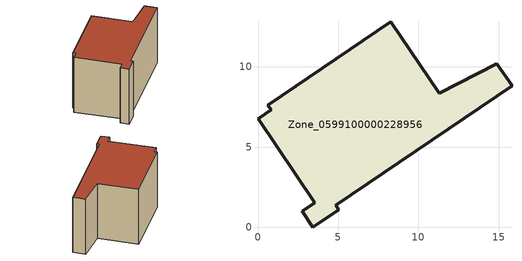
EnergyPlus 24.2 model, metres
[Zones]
Zone_0599100000228956
 floor ground (C_G): 0,6.77 0.82,7.32 0.62,7.61 8.29,12.81 11.31,8.35 14.9,10.19 15.84,8.81 4.85,1.36 5.04,1.09 3.42,0 2.75,0.99 3.55,1.53 z0
 wall outside (C_F): 0.82,7.32 0,6.77 3.55,1.53 2.75,0.99 3.42,0 5.04,1.09 4.85,1.36 15.84,8.81 14.9,10.19 11.31,8.35 8.29,12.81 0.62,7.61 0.82,7.32 z0:8.15
 roof outside (C_R): 4.85,1.36 15.84,8.81 14.9,10.19 11.31,8.35 8.29,12.81 0.62,7.61 0.82,7.32 0,6.77 3.55,1.53 2.75,0.99 3.42,0 5.04,1.09 z8.15
[BUILDING]
Pand.0599100000228956: North Axis=0; Terrain=City; Loads Convergence Tolerance Value=0.04; Temperature Convergence Tolerance Value=0.4; Solar Distribution=FullExterior; Maximum Number of Warmup Days=25; Minimum Number of Warmup Days=1
[Site:Location]
Rotterdam.The.Hague.AP_ZH_NLD Design_Conditions: Latitude=51.96; Longitude=4.45; Time Zone=1; Elevation=-4.5
[SITE:GROUNDTEMPERATURE:BUILDINGSURFACE]
18, 18, 18, 18, 18, 18, 18, 18, 18, 18, 18, 18
[MATERIAL] Thermal Absorptance=0.9; Solar Absorptance=0.7; Visible Absorptance=0.7
Name | Roughness | Thickness | Conductivity | Density | Specific Heat
G.TI.1965-1974 | MediumSmooth | 0.15 | 0.882353 | 540 | 1210
F.TI.1965-1974 | Rough | 0.3 | 0.697674 | 1920 | 840
R.TI.1965-1974 | MediumRough | 0.2 | 0.232558 | 1500 | 1000
[CONSTRUCTION]
C_G: G.TI.1965-1974
C_F: F.TI.1965-1974
C_R: R.TI.1965-1974
[ZONE]
Zone_0599100000228956: Type=1; Multiplier=1; Ceiling Height=Autocalculate; Volume=Autocalculate; Floor Area=autocalculate; Part of Total Floor Area=Yes
[ZONEINFILTRATION:DESIGNFLOWRATE]
Infil_Zone_0599100000228956: Zone or ZoneList or Space or SpaceList=Zone_0599100000228956; Schedule=AlwaysOn; Design Flow Rate Calculation Method=Flow/Area; Flow Rate per Floor Area=0.003; Constant Term Coefficient=1; Temperature Term Coefficient=0; Velocity Term Coefficient=0; Velocity Squared Term Coefficient=0
[HVACTEMPLATE:ZONE:IDEALLOADSAIRSYSTEM]
Zone_0599100000228956: Maximum Heating Supply Air Temperature=50; Minimum Cooling Supply Air Temperature=13; Maximum Heating Supply Air Humidity Ratio=0.0156; Minimum Cooling Supply Air Humidity Ratio=0.0077; Heating Limit=NoLimit; Cooling Limit=NoLimit; Dehumidification Control Type=ConstantSensibleHeatRatio; Cooling Sensible Heat Ratio=0.7; Dehumidification Setpoint=60; Humidification Control Type=None; Humidification Setpoint=30; Outdoor Air Method=None; Outdoor Air Flow Rate per Person=0.00944; Outdoor Air Flow Rate per Zone Floor Area=0; Outdoor Air Flow Rate per Zone=0; Demand Controlled Ventilation Type=None; Outdoor Air Economizer Type=NoEconomizer; Heat Recovery Type=None; Sensible Heat Recovery Effectiveness=0.7; Latent Heat Recovery Effectiveness=0.65
[ZONECONTROL:THERMOSTAT]
ThermostatControl_Zone_0599100000228956: Zone or ZoneList=Zone_0599100000228956; Control Type Schedule=DualSetpointControlType; Control 1=Thermostat_Zone_0599100000228956; Temperature Difference Between Cutout And Setpoint=0
[THERMOSTATSETPOINT:DUALSETPOINT]
Thermostat_Zone_0599100000228956: Heating Setpoint Temperature Schedule=HeatingSetpoint_Zone_0599100000228956; Cooling Setpoint Temperature Schedule=CoolingSetpoint_Zone_0599100000228956
[SCHEDULE:COMPACT]
HeatingSetpoint_Zone_0599100000228956: Through: 12/31, For: AllDays, Until: 24:00, 21
CoolingSetpoint_Zone_0599100000228956: Through: 12/31, For: AllDays, Until: 24:00, 24
DualSetpointControlType: Through: 12/31, For: AllDays, Until: 24:00, 4
AlwaysOn: Through: 12/31, For: AllDays, Until: 24:00, 1
